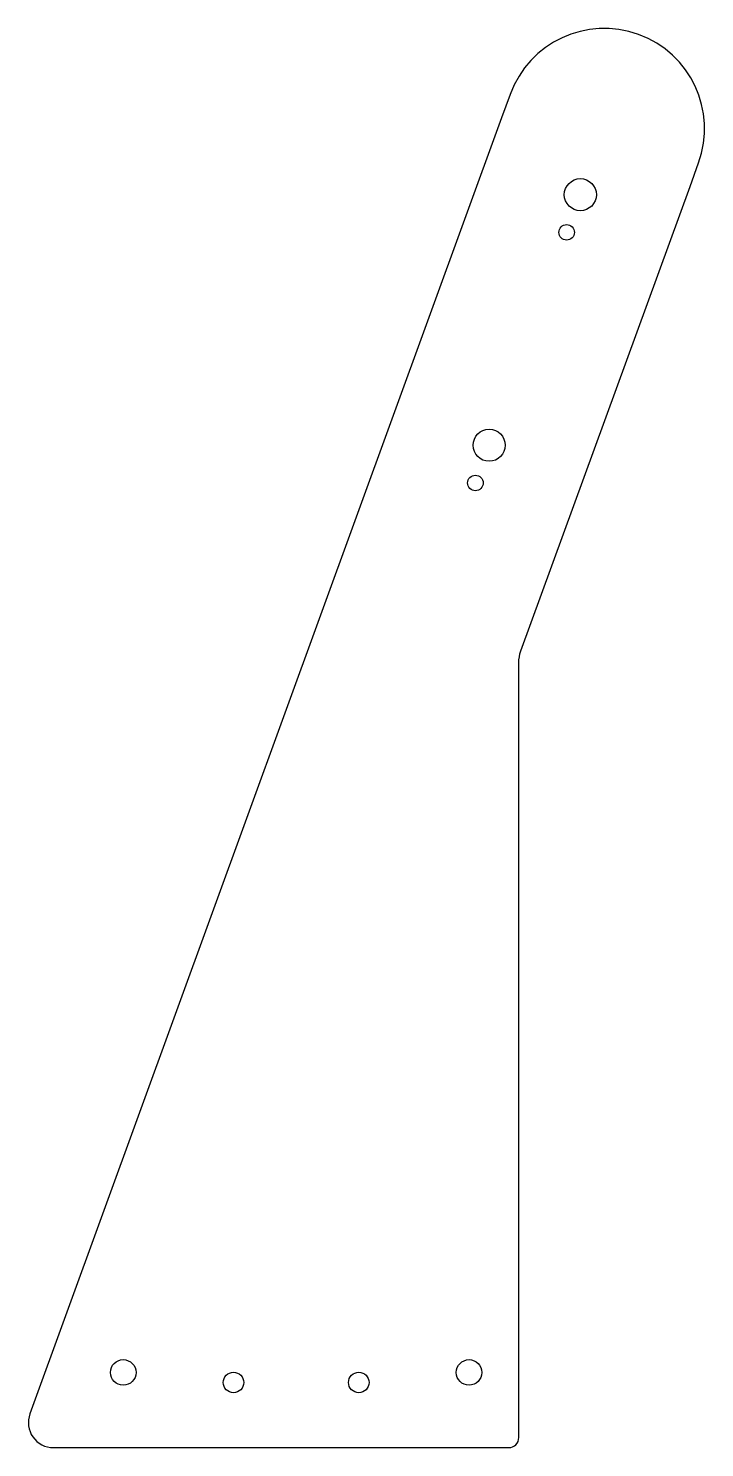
# Model space of a CAD drawing. Header units: millimetres. Extents: x 121 to 256, y 58 to 341.
import ezdxf

# ---------------------------------------------------------------- set-up
doc = ezdxf.new("R2010")
doc.units = ezdxf.units.MM

msp = doc.modelspace()

# ---------------------------------------------------------------- linework, layer by layer
msp.add_lwpolyline([(216.86, 327.71), (215.15, 323.01), (121.02, 64.4, 0.520567), (125.72, 57.69), (216.58, 57.69, 0.414214), (218.58, 59.69), (218.58, 214.25, -0.087489), (219, 216.65), (252.74, 309.33), (254.45, 314.03, 1)], format="xyb", close=True)
for centre, radius in [((230.86, 307.69), 3.2), ((228.12, 300.17), 1.55), ((212.66, 257.69), 3.2), ((209.92, 250.17), 1.55), ((139.65, 72.69), 2.55), ((208.65, 72.69), 2.55), ((161.65, 70.69), 2.05), ((186.65, 70.69), 2.05)]:
    msp.add_circle(centre, radius)

doc.saveas('drawing.dxf')
